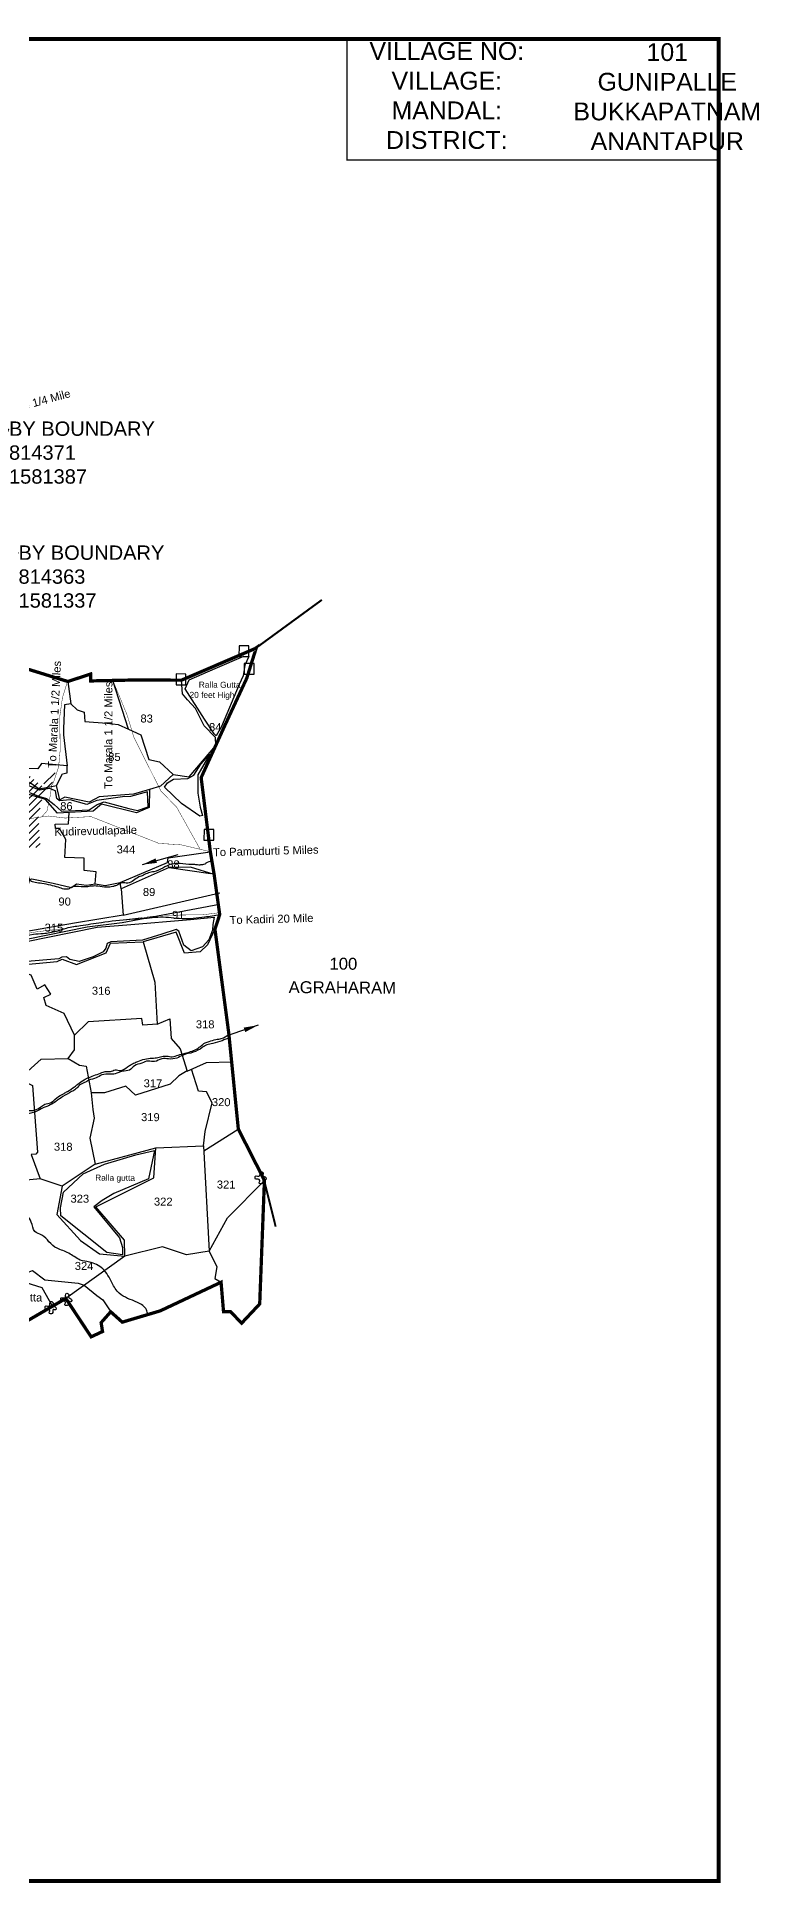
# Model space of a CAD drawing. Header units: feet. Extents: x 810988 to 816268, y 1577255 to 1582517.
# Drawn here: x 814506 to 816268, y 1578014 to 1582517 of the extents above; entities that cross this region are included whole.
import ezdxf
from ezdxf import colors
from ezdxf.entities.mleader import LeaderData, LeaderLine
from ezdxf.enums import TextEntityAlignment as Align
from ezdxf.math import Vec2, Vec3

# ---------------------------------------------------------------- set-up
doc = ezdxf.new("R2010")
doc.units = ezdxf.units.FT
doc.header["$LTSCALE"] = 15
doc.header["$MEASUREMENT"] = 0
doc.linetypes.add('HIDDEN2', pattern=[0.1875, 0.125, -0.0625])
for name, color, linetype in [('CRDS STONES', 7, 'Continuous'), ('HILL', 17, 'Continuous'), ('PLOT', 7, 'Continuous'), ('PLOT NO', 7, 'Continuous'), ('ROADS', 6, 'HIDDEN2'), ('TANKS-STREAM', 4, 'Continuous'), ('TEXT', 1, 'Continuous'), ('VILLAGE', 30, 'Continuous'), ('VILLAGE STONES', 240, 'Continuous')]:
    doc.layers.add(name, color=color, linetype=linetype)
doc.layers.add('VILLAGE BOUNDRY', color=5, linetype='HIDDEN2', lineweight=100)
doc.styles.get("Standard").update_dxf_attribs({"font": 'arial.ttf'})
doc.dimstyles.get("Standard").update_dxf_attribs({"dimtxt": 0.18, "dimasz": 35, "dimexe": 0.18, "dimexo": 0.0625, "dimgap": 0.09, "dimtad": 0, "dimtih": 1, "dimtoh": 1, "dimdec": 4, "dimzin": 0, "dimdsep": 46, "dimtxsty": 'Standard', "dimcen": 0.09, "dimadec": 0, "dimazin": 0, "dimtfac": 1, "dimtdec": 4, "dimtofl": 0, "dimtmove": 0, "dimatfit": 3, "dimfxl": 0, "dimtolj": 1, "dimtzin": 0, "dimarcsym": 0})

msp = doc.modelspace()

# ---------------------------------------------------------------- hatches: boundary and pattern name
at = {"layer": 'VILLAGE'}
h = msp.add_hatch(dxfattribs=at)
h.set_pattern_fill('ANSI31', color=256, scale=97.079319, angle=-0.4079)
h.set_pattern_definition([(44.5921045, (14271.397, 51911.43), (-8.51937676, 8.64154951), [])])
h.paths.add_polyline_path([(814509.6, 1580613), (814519, 1580665.2), (814541.3, 1580690.6), (814551.1, 1580722.3), (814550.3, 1580722.5), (814531.1, 1580714.9), (814519.5, 1580688.8), (814478.3, 1580721.6), (814475.5, 1580710.5), (814466.2, 1580682.6), (814451.6, 1580676.1), (814418.6, 1580679.7), (814385.3, 1580683.4), (814367.5, 1580663), (814370.1, 1580650.1), (814378.6, 1580606.2), (814385, 1580574.6), (814394.4, 1580555.4), (814416.1, 1580530.8), (814435.5, 1580526.8), (814473.6, 1580542), (814489.1, 1580538), (814508.7, 1580540.6), (814513.7, 1580542.3)])

# ---------------------------------------------------------------- linework, layer by layer
at = {"layer": 'HILL'}
for points in [[(814877.2, 1580949.2), (814940.9, 1580976.8), (815010.6, 1581006.9), (815022.5, 1581005.9), (815013.2, 1580984.5), (815008.8, 1580958.9), (814998.9, 1580937.4), (814956, 1580834.9), (814943.5, 1580812.3), (814938.3, 1580816.9), (814914.5, 1580853.2), (814867.7, 1580926.8), (814877.2, 1580949.2)], [(814910.9, 1580618.3), (814903.2, 1580616.3), (814858.6, 1580646.8), (814817.4, 1580687.2), (814824.5, 1580697.8), (814839.1, 1580706.8), (814874.2, 1580708), (814888.3, 1580716.4), (814905.9, 1580743.4), (814927.4, 1580767.5), (814898.8, 1580717.3), (814898.4, 1580672), (814904.5, 1580638.1), (814909.7, 1580618)], [(814487.8, 1580673.9), (814509.6, 1580665), (814529.1, 1580659.5), (814547.5, 1580645.1), (814565.6, 1580628.8), (814633.3, 1580631.5), (814653, 1580644.9), (814669.6, 1580651.6), (814729.8, 1580635.1), (814751, 1580630.4), (814776.9, 1580638.7), (814775.4, 1580675.8), (814734.3, 1580664.5), (814714.7, 1580663.5), (814651.6, 1580654.5), (814627.5, 1580645.1), (814587.2, 1580655.8), (814560.4, 1580653.6), (814554, 1580659.2), (814550.9, 1580678), (814536.2, 1580684.1), (814511.8, 1580679.9), (814475.9, 1580694.1)], [(814436.3, 1580301.6), (814532.1, 1580320.9), (814653, 1580345.2), (814725, 1580350.9), (814880.3, 1580364.3), (814938.6, 1580369.6), (814935, 1580352), (814934.6, 1580338.4), (814924.9, 1580314.7), (814910, 1580297.3), (814881.9, 1580288.1), (814864, 1580301.9), (814852.3, 1580336.1), (814845.2, 1580339.7), (814810.4, 1580328.2), (814763.7, 1580313.5), (814685.7, 1580309.7), (814677.4, 1580305.8), (814673.6, 1580294.3), (814667.3, 1580285.7), (814643.1, 1580273.4), (814608.6, 1580262), (814585.8, 1580266.8), (814577.8, 1580273.5), (814566.5, 1580272.3), (814559.2, 1580268), (814471.9, 1580261.1)], [(814618.7, 1579743.7), (814670.4, 1579767.6), (814717.2, 1579781.6), (814746.7, 1579790.4), (814792.7, 1579801), (814778.3, 1579731.5), (814693.6, 1579695.9), (814665.2, 1579678.4), (814644.7, 1579663.5), (814707.6, 1579587.3), (814714.8, 1579564.4), (814714.9, 1579546.5), (814676.6, 1579552), (814564, 1579641.4), (814563, 1579660.9), (814570.7, 1579698.8), (814618.7, 1579743.7)]]:
    msp.add_lwpolyline(points, dxfattribs=at)
at = {"layer": 'PLOT'}
for points in [[(814581.2, 1580944.8), (814588.7, 1580890.1), (814604, 1580875.8), (814621.1, 1580870.2), (814622.6, 1580847.2), (814676.7, 1580842.9), (814703.9, 1580839.7), (814729.3, 1580828.4), (814691.1, 1580947.4)], [(814729.3, 1580828.4), (814759.6, 1580814.9), (814778.9, 1580754.7), (814804.9, 1580748.8), (814838.2, 1580717.7), (814877, 1580712.6), (814942.1, 1580788.6), (814941.2, 1580808.4), (814913.7, 1580836.6), (814892.3, 1580879), (814873.4, 1580900.4), (814860.9, 1580914.5), (814858.5, 1580948)], [(814588.7, 1580890.1), (814573.1, 1580887.7), (814570.9, 1580830.2), (814570.3, 1580814.9), (814579.4, 1580739.3)], [(814487.5, 1580699.4), (814511.2, 1580683.1), (814553.4, 1580691.2), (814567.9, 1580719.3), (814579.6, 1580722.1), (814579.4, 1580739.3), (814517, 1580745), (814507.7, 1580731.5), (814436.7, 1580734.3)], [(814838.2, 1580717.7), (814807, 1580689.4), (814780.1, 1580681.2), (814741.7, 1580670), (814657.4, 1580663.4), (814632.9, 1580650.3), (814573.8, 1580663), (814561.7, 1580655.9), (814553.4, 1580691.2)], [(814780.1, 1580681.2), (814779.9, 1580637.4), (814748.4, 1580624.6), (814663.2, 1580645.5), (814642.7, 1580628.6), (814556.2, 1580623.9), (814526.6, 1580656.7), (814485.8, 1580669.3), (814382.2, 1580668), (814383.6, 1580698.7)], [(814493.4, 1580463.2), (814545.7, 1580452.9), (814590.3, 1580442.5), (814602.2, 1580451.6), (814626.6, 1580447.7), (814647.8, 1580451.4), (814649.9, 1580480.1), (814621.2, 1580483.4), (814621.3, 1580513.5), (814573.8, 1580515.7), (814576.1, 1580559.2), (814560.7, 1580586.1), (814551, 1580585.9), (814550.3, 1580596.8), (814582.5, 1580597.9), (814584.6, 1580625.4)], [(814647.8, 1580451.4), (814672.2, 1580446.8), (814708.7, 1580454.7), (814824.1, 1580502.9), (814826.1, 1580514.9), (814928.9, 1580529.6)], [(814938.2, 1580473.9), (814880.4, 1580492.2), (814828.1, 1580490.8), (814711, 1580439.1), (814708.7, 1580454.7)], [(814716.3, 1580374.8), (814597.5, 1580355.6), (814481.1, 1580335.2), (814471.7, 1580404.6), (814488, 1580461.9), (814493.4, 1580463.2)], [(814828.1, 1580490.8), (814929.2, 1580476.8)], [(814711, 1580439.1), (814716.3, 1580374.8), (814952.2, 1580429.1)], [(813988.5, 1580205.5), (814167.8, 1580203.6), (814174.3, 1580244.3), (814243, 1580261.6), (814370.1, 1580293.7), (814480, 1580316), (814628.6, 1580346.3), (814714.1, 1580357.2), (814951.6, 1580401.6), (814951.6, 1580401.6)], [(814940.2, 1580340.4), (814921.9, 1580302.7), (814904.2, 1580285.2), (814865.6, 1580281.9), (814845.7, 1580333.1), (814765.3, 1580309.6), (814793.4, 1580211.5), (814798.8, 1580109), (814830.4, 1580122.2), (814833, 1580074.3), (814855.1, 1580048.6), (814872.7, 1579994.1), (814919.2, 1580015.7), (814980.9, 1580017)], [(814798.8, 1580109), (814764, 1580106.6), (814761.8, 1580122.7), (814630.7, 1580114.3), (814597.2, 1580082.3), (814572.2, 1580135.1), (814528.5, 1580154.7), (814522.5, 1580173.9), (814539.3, 1580182.4), (814524.7, 1580205.1), (814506.2, 1580194.3), (814491.9, 1580228.2), (814462, 1580239), (814476.6, 1580254.6), (814555.3, 1580261.5), (814567.5, 1580267.5), (814602.5, 1580254.4), (814674.7, 1580282.7), (814685.1, 1580306.1), (814765.3, 1580309.6)], [(813907.3, 1580017.5), (813913.3, 1579979.2), (813953, 1579908.1), (814071.2, 1579903.6), (814077.6, 1579960.1), (814122.3, 1579960.2), (814156, 1579946.3), (814162.2, 1579925.3), (814281.4, 1579935), (814349.3, 1579951.6), (814347.9, 1579969.6), (814347.3, 1579980.8), (814383, 1579986.7), (814430.7, 1579966.8), (814458, 1579971.7), (814516.2, 1580023.3), (814581.8, 1580025.2), (814597, 1580046.2), (814597.2, 1580082.3)], [(814581.8, 1580025.2), (814609.3, 1580008.9), (814625.8, 1580006.7), (814638.2, 1579941.8), (814642.4, 1579900.9), (814645.1, 1579879.4), (814635.1, 1579830.8), (814648, 1579767.5), (814795.6, 1579806.9), (814912.3, 1579812.3), (814916.2, 1579846.7), (814933.6, 1579917.4), (814919.5, 1579943.7), (814900.2, 1579945.8), (814882.9, 1579998.8)], [(814458, 1579971.7), (814474.8, 1579969.2), (814495.2, 1579959.1), (814500.1, 1579893.4), (814507.2, 1579797), (814502.9, 1579792.1), (814491.3, 1579790.6), (814513.4, 1579731.7), (814454.3, 1579725.7), (814425.1, 1579650.2), (814389.9, 1579675.2), (814309.2, 1579636.7)], [(814872.3, 1579995.4), (814851.7, 1579982.8), (814830.5, 1579962.2), (814746.5, 1579935.5), (814722.7, 1579957.9), (814670.7, 1579941.2), (814638.2, 1579941.8)], [(814912.9, 1579799.8), (814997.2, 1579853.1)], [(814925.9, 1579555.5), (814870.7, 1579546), (814812.2, 1579565.6), (814720.4, 1579543.2), (814719.1, 1579581.7), (814649.8, 1579663.1), (814791.1, 1579734.2), (814795.6, 1579806.9)], [(814912.3, 1579812.3), (814925.9, 1579555.5), (814970.5, 1579636.7), (815060.9, 1579727.8)], [(814648, 1579767.5), (814567.5, 1579714.1), (814513.4, 1579731.7)], [(814567.5, 1579714.1), (814554.4, 1579644.5), (814611.8, 1579581.3), (814658.1, 1579549), (814720.4, 1579543.2), (814576.2, 1579439.8)], [(814426.3, 1579653), (814434.1, 1579630.4), (814433.2, 1579571.2), (814452.6, 1579551.3), (814443.9, 1579524.4), (814470.5, 1579498.1), (814495, 1579507.6), (814525.3, 1579485), (814606.7, 1579477.5), (814621, 1579472), (814651.9, 1579446.8), (814666.6, 1579436.8), (814685.8, 1579407.3)], [(814925.9, 1579555.5), (814944.6, 1579517.2), (814939.6, 1579488.4), (814955.1, 1579479.4)], [(814543.6, 1579420.8), (814518.3, 1579465.9), (814479.3, 1579478), (814407.1, 1579466.3), (814390.6, 1579467.3)]]:
    msp.add_lwpolyline(points, dxfattribs=at)
at = {"layer": 'PLOT NO', "color": 5, "linetype": 'Continuous', "const_width": 10}
msp.add_lwpolyline([(816169.5, 1582512.2), (810993.4, 1582512.2), (810993.4, 1578018.7), (816169.5, 1578018.7)], close=True, dxfattribs=at)
at = {"layer": 'PLOT NO', "color": 5, "const_width": 3.48}
msp.add_lwpolyline([(815262.3, 1582512.2), (816169.5, 1582512.2), (816169.5, 1582217.2), (815262.3, 1582217.2)], close=True, dxfattribs=at)
at = {"layer": 'ROADS', "linetype": 'HIDDEN2', "ltscale": 5, "const_width": 1}
for points in [[(814517.5, 1580614.5), (814530.1, 1580628.8), (814538.5, 1580667.6), (814541.8, 1580691.7), (814546.5, 1580699.7), (814558.5, 1580735.6), (814562.5, 1580778.2), (814561.3, 1580858), (814567.9, 1580904.9), (814580.3, 1580945.1)], [(814904.1, 1580535.5), (814867.1, 1580601.7), (814846.8, 1580638), (814808.3, 1580677.7), (814777, 1580739.7), (814742.2, 1580808.8), (814725.9, 1580862.9), (814691.1, 1580947.4)], [(814928.9, 1580529.6), (814857.2, 1580546.5), (814803.6, 1580549.8), (814713.6, 1580585.3), (814637.7, 1580615.2), (814574.6, 1580611.7), (814533.7, 1580616.7), (814501.2, 1580612.3), (814452.2, 1580605), (814421.7, 1580608.5)], [(814951.1, 1580380.8), (814910.9, 1580375.8), (814812.7, 1580374.6), (814677.2, 1580359.2), (814575.3, 1580342.7), (814505.5, 1580334.3), (814404.7, 1580317)]]:
    msp.add_lwpolyline(points, dxfattribs=at)
at = {"layer": 'TANKS-STREAM'}
for points in [[(814932.7, 1580506.9), (814918.1, 1580501.3), (814915.4, 1580499.3), (814909.4, 1580497.8), (814901.2, 1580497), (814893.2, 1580497.9), (814883.4, 1580498), (814855, 1580500.8), (814834.4, 1580499.2), (814790.9, 1580480.7), (814777.7, 1580478.1), (814765.5, 1580472.2), (814754.4, 1580468), (814727.6, 1580453), (814712.5, 1580453.3), (814705.3, 1580450.1), (814697.6, 1580446.7), (814690.8, 1580444.4), (814676.4, 1580442.7), (814654.1, 1580445.6), (814639.9, 1580445.6), (814626.8, 1580443.7), (814600.1, 1580444.9), (814591, 1580443.1), (814584.7, 1580439.4), (814557.8, 1580442.8), (814539.3, 1580447.7), (814517.8, 1580452.1), (814501, 1580454.5), (814490.1, 1580458.8), (814484.9, 1580471.9), (814481.4, 1580477.3)], [(812203.3, 1580075.6), (812225.8, 1580082.7), (812244.5, 1580096.3), (812264.2, 1580108.4), (812279.9, 1580118.1), (812290.9, 1580125.6), (812320.4, 1580142.6), (812345.8, 1580160.1), (812365.3, 1580174.6), (812382.3, 1580183.9), (812391.7, 1580194.5), (812398.1, 1580214.3), (812402.7, 1580238.7), (812407.1, 1580252.7), (812413.2, 1580264.7), (812415.9, 1580278.5), (812421.2, 1580298.5), (812433, 1580300.9), (812445.8, 1580297.6), (812458.8, 1580292), (812465.5, 1580289.2), (812480.2, 1580282.2), (812490.6, 1580280.4), (812502, 1580279), (812521.6, 1580280.8), (812543.9, 1580277.3), (812555.4, 1580273.2), (812568.8, 1580270.9), (812582.6, 1580267.8), (812588.8, 1580267), (812596.4, 1580267.4), (812616.5, 1580263), (812631.2, 1580253.8), (812638.9, 1580240.3), (812652, 1580230.7), (812666.6, 1580221.2), (812686.8, 1580215.1), (812701.8, 1580215.4), (812719.6, 1580220.4), (812742.6, 1580222.9), (812759.9, 1580215.1), (812776.5, 1580211.5), (812792, 1580217.4), (812813.1, 1580216.3), (812830.5, 1580209.7), (812839.2, 1580201.7), (812861.3, 1580210.7), (812890.8, 1580198.7), (812908.8, 1580195.2), (812931.3, 1580186.9), (812963.2, 1580191.7), (812996.4, 1580188), (813061.2, 1580172), (813088.4, 1580171.1), (813136.4, 1580161.1), (813172.2, 1580160.3), (813197.5, 1580163.9), (813254.6, 1580159.7), (813299.5, 1580160.7), (813322, 1580161.8), (813352.9, 1580163), (813371.7, 1580162.2), (813401.2, 1580167), (813423.7, 1580164.3), (813445.3, 1580169.4), (813477.6, 1580169.9), (813503.7, 1580167.7), (813526.4, 1580163.6), (813555.7, 1580162.1), (813576, 1580162.5), (813607.8, 1580158), (813651.7, 1580158.4), (813682.1, 1580166), (813714.9, 1580173), (813735.6, 1580178.7), (813763, 1580182), (813785.6, 1580184.9), (813809.2, 1580187.9), (813830.8, 1580191.2), (813849.1, 1580194.1), (813873.7, 1580198.7), (813895, 1580200.8), (813922, 1580199.4), (813942, 1580205.3), (813982.1, 1580209.2), (814018.7, 1580215.5), (814040.6, 1580222.1), (814094.8, 1580233.2), (814131.9, 1580239.7), (814170.3, 1580243.5), (814211, 1580259.4), (814248.6, 1580272.4), (814280.4, 1580275), (814326.8, 1580289.9), (814364.7, 1580303.6), (814399.5, 1580310.1), (814427.9, 1580313), (814497.4, 1580328.3), (814520.8, 1580330.4), (814553.7, 1580336), (814578.1, 1580343.4), (814611.9, 1580349.5), (814662.9, 1580357.2), (814733.6, 1580365.1), (814780.4, 1580368.3), (814807.5, 1580370.4), (814859.1, 1580366.9), (814914.9, 1580370.6), (814951.8, 1580376.2)], [(814200.7, 1580254.6), (814195.9, 1580241.2), (814184.2, 1580224.7), (814180.6, 1580201.9), (814160.5, 1580173), (814137.5, 1580157.9), (814151.2, 1580140.9), (814168, 1580128.4), (814178, 1580110.6), (814195.7, 1580088.9), (814221.2, 1580072.1), (814224.2, 1580056.7), (814236.8, 1580049), (814249.4, 1580044.4), (814264, 1580028.2), (814277.4, 1580016.9), (814308.8, 1579997.8), (814336.3, 1579973.9), (814355.1, 1579967), (814362.9, 1579957.4), (814366.5, 1579948.3), (814373.4, 1579927.7), (814374.5, 1579920.2), (814374.9, 1579892.6), (814376, 1579882.8), (814385.6, 1579854.6), (814390.1, 1579850), (814407.5, 1579857.7), (814424.6, 1579865.8), (814442.1, 1579874.2), (814455.4, 1579880.4), (814465.6, 1579890.2), (814484.1, 1579897.9), (814499.7, 1579899.1), (814515.5, 1579907.2), (814525.3, 1579913.8), (814538.6, 1579917.2), (814553.9, 1579929.1), (814571.9, 1579939.9), (814580.1, 1579944.7), (814597.6, 1579956.4), (814605.2, 1579962.3), (814620.8, 1579973.5), (814633, 1579979.1), (814664.5, 1579990.9), (814674.6, 1579993.7), (814685.1, 1579993.3), (814696.3, 1579997.1), (814709.3, 1579995.7), (814726.9, 1580004.9), (814735.8, 1580010.5), (814747.4, 1580016.2), (814782.4, 1580025.7), (814797.7, 1580027), (814810.6, 1580030.4), (814822.1, 1580031), (814836, 1580029.5), (814850.4, 1580033.3), (814867.2, 1580037.9), (814880.9, 1580041.9), (814893.8, 1580047.4), (814904.6, 1580054.4), (814916.2, 1580063.4), (814925.9, 1580066.5), (814942.7, 1580071.7), (814955.7, 1580073.7), (814974.1, 1580085.2)], [(814975.1, 1580075.6), (814957.6, 1580068.6), (814935.1, 1580061.6), (814920.2, 1580058.1), (814909, 1580051.6), (814887, 1580040.3), (814862.6, 1580033.4), (814847.1, 1580026.2), (814826.5, 1580024.1), (814810.5, 1580024.7), (814792.7, 1580017.5), (814777.1, 1580019), (814761.7, 1580013.8), (814743.5, 1580007.2), (814731.4, 1579996.8), (814714.7, 1579994.1), (814696.3, 1579987.8), (814683.5, 1579987), (814664.5, 1579985), (814650.3, 1579977.9), (814632.4, 1579972.2), (814622, 1579966.3), (814609.5, 1579960), (814600.9, 1579950.9), (814590.3, 1579944.3), (814569.3, 1579932.2), (814551.6, 1579920.3), (814538.3, 1579911.9), (814520.7, 1579904.7), (814502.6, 1579895.4), (814478.4, 1579887.6), (814460.3, 1579876.5), (814436.9, 1579867.8), (814422.8, 1579859.7), (814407.4, 1579845.5), (814391.9, 1579843.2), (814401.8, 1579834.1), (814404.6, 1579822.2), (814404.5, 1579800.6), (814401.4, 1579778.5), (814404.1, 1579769.1), (814403.7, 1579743.8), (814399.1, 1579738.3), (814392.1, 1579726.6), (814386.1, 1579715), (814367.3, 1579691.6), (814364.6, 1579663.2), (814361.6, 1579648.4), (814365.3, 1579638.9), (814372, 1579627.6), (814375.5, 1579622), (814385.3, 1579606.3), (814387.2, 1579602.2), (814388.7, 1579585.3), (814391.2, 1579570.7), (814392, 1579540.4), (814391.2, 1579526.6), (814401.4, 1579509.1), (814403, 1579478.5), (814402.2, 1579466.6), (814393.5, 1579447.6), (814382, 1579431.7), (814370.1, 1579411.3), (814364.9, 1579379.7), (814369.3, 1579357.6), (814371.6, 1579330.9), (814373.7, 1579314.6), (814365.7, 1579295.4), (814366.9, 1579269.6), (814363.9, 1579258.2), (814370.7, 1579240.8), (814381.3, 1579232.2), (814385.2, 1579223.8), (814397.7, 1579207.4), (814400.8, 1579192.9), (814415.9, 1579184), (814442, 1579173.3), (814453, 1579166.4)], [(814776.4, 1579400.5), (814773, 1579412.1), (814751.1, 1579430.1), (814706.4, 1579452.4), (814689.2, 1579477.4), (814666.3, 1579512.4), (814633.6, 1579528.5), (814611.3, 1579533.6), (814596.7, 1579541.9), (814569.1, 1579556.7), (814554.9, 1579562.1), (814535.1, 1579578.2), (814517.7, 1579594.2), (814500.3, 1579603.2), (814492, 1579626.3), (814481.8, 1579642.4), (814470.1, 1579659.2), (814444.7, 1579682.1), (814433.4, 1579695.3), (814426.1, 1579702.4), (814418.1, 1579713.6), (814411.1, 1579723.6), (814405.8, 1579733.3), (814403, 1579742.8)]]:
    msp.add_spline(points, degree=3, dxfattribs=at)
at = {"layer": 'VILLAGE BOUNDRY', "lineweight": -3, "ltscale": 25, "const_width": 4.85}
for points in [[(815041, 1581027), (815201.1, 1581143.9)], [(815059.5, 1579730.9), (815088.4, 1579614.9)]]:
    msp.add_lwpolyline(points, dxfattribs=at)
at = {"layer": 'VILLAGE BOUNDRY', "lineweight": -3, "ltscale": 5, "const_width": 8}
msp.add_lwpolyline([(814432, 1580990.8), (814581.2, 1580944.8), (814636.6, 1580963), (814637.1, 1580946.2), (814745, 1580948.5), (814858.5, 1580948), (815038.7, 1581025.4), (815041, 1581027), (815017.9, 1580953), (814963.4, 1580835.5), (814906.5, 1580710.3), (814928.9, 1580529.6), (814938.2, 1580473.9), (814951.8, 1580376.2), (814940.2, 1580340.4), (814974.1, 1580085.2), (814997.2, 1579853.1), (815060.9, 1579727.8), (815049.4, 1579426.4), (815005.3, 1579379.5), (814978.1, 1579407.7), (814961.1, 1579407.6), (814955.1, 1579479.4), (814806.5, 1579409.5), (814714, 1579382), (814685.8, 1579407.3), (814662.4, 1579380.8), (814665.8, 1579359.1), (814638, 1579346.2), (814576.2, 1579439.8), (814468.4, 1579377.1)], dxfattribs=at)
msp.add_lwpolyline([(814432, 1580990.8), (814581.2, 1580944.8), (814636.6, 1580963), (814637.1, 1580946.2), (814745, 1580948.5), (814858.5, 1580948), (815038.7, 1581025.4), (815041, 1581027), (815017.9, 1580953), (814963.4, 1580835.5), (814906.5, 1580710.3), (814928.9, 1580529.6), (814938.2, 1580473.9), (814951.8, 1580376.2), (814940.2, 1580340.4), (814974.1, 1580085.2), (814997.2, 1579853.1), (815060.9, 1579727.8), (815049.4, 1579426.4), (815005.3, 1579379.5), (814978.1, 1579407.7), (814961.1, 1579407.6), (814955.1, 1579479.4), (814806.5, 1579409.5), (814714, 1579382), (814685.8, 1579407.3), (814662.4, 1579380.8), (814665.8, 1579359.1), (814638, 1579346.2), (814576.2, 1579439.8), (814468.4, 1579377.1)], dxfattribs=at)
at = {"layer": 'VILLAGE STONES'}
for points in [[(814998.7, 1581005.4), (815022.6, 1581005.2), (815022.8, 1581031.5), (814998.9, 1581031.7)], [(815011.6, 1580962.6), (815035.5, 1580962.5), (815035.7, 1580988.8), (815011.8, 1580988.9)], [(814845.2, 1580936.9), (814869.1, 1580936.8), (814869.2, 1580963), (814845.4, 1580963.2)], [(814913.3, 1580557.6), (814937.2, 1580557.4), (814937.4, 1580583.7), (814913.5, 1580583.9)]]:
    msp.add_lwpolyline(points, close=True, dxfattribs=at)
for points in [[(815039.1, 1579730.6), (815038.9, 1579738.3), (815049.2, 1579738.6), (815051.5, 1579749.2), (815057.6, 1579746.3), (815057.2, 1579739.6), (815064.5, 1579734.6), (815064.3, 1579729.1), (815058.3, 1579729.6), (815055.8, 1579720.4), (815047.9, 1579721.4), (815049.9, 1579727.7), (815045.8, 1579730.8), (815038.8, 1579730.6)], [(814526.5, 1579413.7), (814526.3, 1579421.4), (814536.5, 1579421.7), (814538.9, 1579432.3), (814545, 1579429.4), (814544.5, 1579422.7), (814551.9, 1579417.7), (814551.7, 1579412.2), (814545.6, 1579412.6), (814543.1, 1579403.5), (814535.3, 1579404.5), (814537.2, 1579410.8), (814533.2, 1579413.9), (814526.1, 1579413.6)], [(814564.7, 1579433.5), (814564.5, 1579441.3), (814574.8, 1579441.6), (814577.1, 1579452.2), (814583.2, 1579449.2), (814582.8, 1579442.5), (814590.1, 1579437.5), (814589.9, 1579432.1), (814583.8, 1579432.5), (814581.4, 1579423.4), (814573.5, 1579424.3), (814575.5, 1579430.7), (814571.4, 1579433.7), (814564.3, 1579433.5)]]:
    msp.add_spline(points, degree=3, dxfattribs=at)

# ---------------------------------------------------------------- texts
at = {"layer": 'PLOT NO'}
for s, rotation, p in [('To Katamdevarapalle 1/4 Mile ', 15.2248, (814239.9, 1581544)), ('To Marala 1 1/2 Miles', 87.2047, (814551.8, 1580732.8)), ('To Marala 1 1/2 Miles', 89.9139, (814689.6, 1580682.5)), ('To Pamudurti 5 Miles', 1.4829, (814935.7, 1580518.4)), ('To Kadiri 20 Mile ', 1.4829, (814976.2, 1580353.1))]:
    msp.add_text(s, height=19.516, rotation=rotation, dxfattribs=at).set_placement(p)
for s, p in [('83', (814773.5, 1580854.5)), ('84', (814940.9, 1580833.5)), ('85', (814694.9, 1580760.9)), ('86', (814577.7, 1580640.8)), ('344', (814723, 1580535.1)), ('88', (814838.9, 1580498.8)), ('90', (814573.4, 1580408)), ('89', (814779.5, 1580431.3)), ('91', (814850.7, 1580375.4)), ('315', (814547.3, 1580344.3)), ('316', (814662.5, 1580190.4)), ('318', (814916.3, 1580108.5)), ('317', (814788.9, 1579964.6)), ('320', (814955.4, 1579918.7)), ('319', (814782.6, 1579882.1)), ('318', (814569.9, 1579809.9)), ('321', (814967.5, 1579717.6)), ('323', (814610.4, 1579683.2)), ('322', (814814, 1579676)), ('324', (814620.8, 1579519))]:
    msp.add_text(s, height=19.52, rotation=359.5921, dxfattribs=at).set_placement(p, align=Align.MIDDLE_CENTER)
at = {"layer": 'PLOT NO', "char_height": 43.41, "attachment_point": 2}
for s, insert, width in [('VILLAGE NO:\\PVILLAGE:\\PMANDAL:\\PDISTRICT:', (815506, 1582504.5), 372.615), ('101\\PGUNIPALLE\\PBUKKAPATNAM\\PANANTAPUR  ', (816044.1, 1582501.9), 677.904)]:
    msp.add_mtext(s, dxfattribs=dict(at, insert=insert, width=width))
at = {"layer": 'TEXT', "color": 7}
for s, height, p in [('Ralla Gutta ', 14.562, (814900.7, 1580929.9)), ('20 feet High', 14.562, (814878.1, 1580905)), ('Ralla gutta', 14.562, (814647.8, 1579727.3)), ('Rall gutta', 19.42, (814404, 1579433.2))]:
    msp.add_text(s, height=height, rotation=359.5921, dxfattribs=at).set_placement(p)
at = {"layer": 'TEXT'}
for s, height, p in [('100', 29.12, (815219.6, 1580242.1)), ('   AGRAHARAM', 29.124, (815086, 1580185))]:
    msp.add_text(s, height=height, rotation=359.5921, dxfattribs=at).set_placement(p)
at = {"layer": 'VILLAGE'}
msp.add_text('Kudirevudlapalle', height=19.516, rotation=1.4829, dxfattribs=at).set_placement((814548.6, 1580568.2))

# ---------------------------------------------------------------- leaders
at = {"layer": 'CRDS STONES', "color": 1}
ml = msp.add_multileader_mtext('Standard', dxfattribs=at)
ml.set_content('BY BOUNDARY \\P814371\\P1581387', color=1)
ml.set_leader_properties()
ml.build(insert=Vec2(0, 0))
ml.multileader.update_dxf_attribs({"dogleg_length": 0.36, "arrow_head_size": 35})
ctx = ml.context
ctx.base_point, ctx.char_height, ctx.arrow_head_size, ctx.landing_gap_size, ctx.plane_origin = Vec3(814437.5, 1581561.3), 35, 35, 0.09, Vec3(812830.7, 1581722.8)
notes = []
notes.append((ctx, [(0, (1, 1, 0), (814437.5, 1581561.3), (1, 0), 1.396927018504357e-11, [(0, [(814345, 1581333.2)], 0, [])])]))
ctx.mtext.insert, ctx.mtext.flow_direction = Vec3(814437.6, 1581579.1), 5
ml = msp.add_multileader_mtext('Standard', dxfattribs=at)
ml.set_content('BY BOUNDARY \\P814363\\P1581337', color=1)
ml.set_leader_properties()
ml.build(insert=Vec2(0, 0))
ml.multileader.update_dxf_attribs({"dogleg_length": 0.36, "arrow_head_size": 35})
ctx = ml.context
ctx.base_point, ctx.char_height, ctx.arrow_head_size, ctx.landing_gap_size, ctx.plane_origin = Vec3(814460.7, 1581258.8), 35, 35, 0.09, Vec3(812933.7, 1581554)
notes.append((ctx, [(0, (1, 1, 0), (814460.7, 1581258.8), (1, 0), 1.396927018504357e-11, [(0, [(814339.8, 1581289.8)], 0, [])])]))
ctx.mtext.insert, ctx.mtext.flow_direction = Vec3(814460.8, 1581276.6), 5
at = {"layer": 'VILLAGE BOUNDRY', "linetype": 'Continuous'}
for points in [[(814763.2, 1580498.2), (814850.5, 1580523)], [(815045.3, 1580106.3), (814976.4, 1580082.8)]]:
    msp.add_leader(points, dimstyle='Standard', override={"dimgap": 0.09, "dimtad": 0}, dxfattribs=at)
for ctx, leaders in notes:
    for number, flags, end, landing, length, lines in leaders:
        leader = LeaderData()
        leader.index, (leader.has_last_leader_line, leader.has_dogleg_vector, leader.attachment_direction) = number, flags
        leader.last_leader_point, leader.dogleg_vector, leader.dogleg_length = Vec3(end), Vec3(landing), length
        for number, points, colour, breaks in lines:
            line = LeaderLine()
            line.index, line.vertices, line.color, line.breaks = number, Vec3.list(points), colors.encode_raw_color(colour), breaks
            leader.lines.append(line)
        ctx.leaders.append(leader)

doc.saveas('drawing.dxf')
